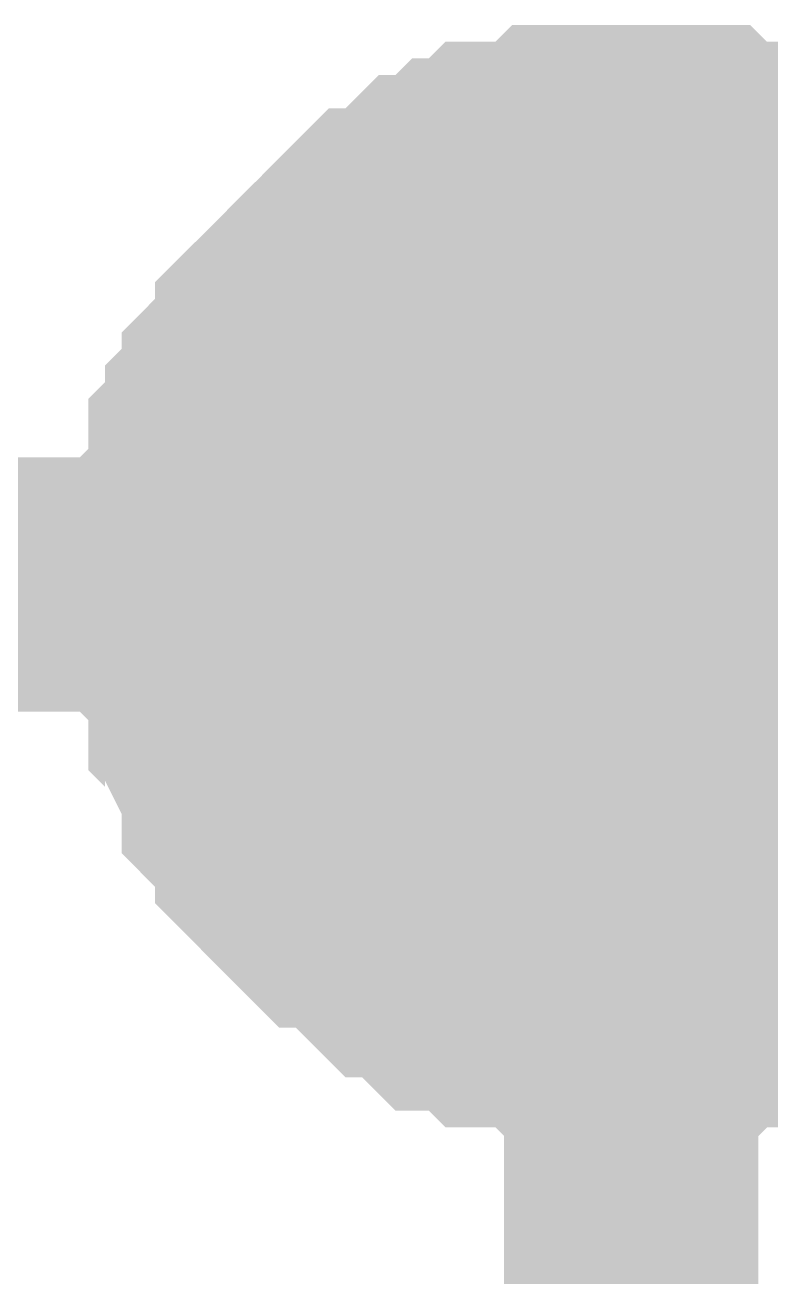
# Model space of a CAD drawing. Header units: inches. Extents: x 0 to 16.9, y 0 to 11.7.
# Drawn here: x 14.6163 to 14.6509, y 2.8023 to 2.8604 of the extents above; entities that cross this region are included whole.
import ezdxf

# ---------------------------------------------------------------- set-up
doc = ezdxf.new("R2010")
doc.units = ezdxf.units.IN
doc.header["$MEASUREMENT"] = 0
doc.layers.add('Sheet', color=255, linetype='Continuous')

msp = doc.modelspace()

# ---------------------------------------------------------------- linework, layer by layer
at = {"layer": 'Sheet'}
for points in [[(14.624353, 2.834482, 0.0118, 0.0118, 0), (14.624353, 2.835254, 0.0118, 0.0118, 0), (14.624353, 2.836797, 0.0118, 0.0118, 0), (14.624353, 2.837569, 0.0118, 0.0118, 0), (14.625125, 2.838341, 0.0118, 0.0118, 0), (14.625125, 2.839112, 0.0118, 0.0118, 0), (14.625125, 2.840656, 0.0118, 0.0118, 0), (14.625896, 2.841427, 0.0118, 0.0118, 0), (14.625896, 2.842199, 0.0118, 0.0118, 0), (14.626668, 2.842971, 0.0118, 0.0118, 0), (14.626668, 2.843742, 0.0118, 0.0118, 0), (14.627439, 2.844514, 0.0118, 0.0118, 0), (14.628211, 2.845286, 0.0118, 0.0118, 0), (14.628211, 2.846058, 0.0118, 0.0118, 0), (14.628982, 2.846829, 0.0118, 0.0118, 0), (14.629754, 2.847601, 0.0118, 0.0118, 0), (14.630525, 2.848373, 0.0118, 0.0118, 0), (14.631297, 2.849144, 0.0118, 0.0118, 0), (14.632068, 2.849916, 0.0118, 0.0118, 0), (14.63284, 2.850688, 0.0118, 0.0118, 0), (14.633611, 2.850688, 0.0118, 0.0118, 0), (14.634383, 2.85146, 0.0118, 0.0118, 0), (14.635154, 2.852231, 0.0118, 0.0118, 0), (14.635926, 2.852231, 0.0118, 0.0118, 0), (14.636698, 2.853003, 0.0118, 0.0118, 0), (14.637469, 2.853003, 0.0118, 0.0118, 0), (14.638241, 2.853775, 0.0118, 0.0118, 0), (14.639784, 2.853775, 0.0118, 0.0118, 0), (14.640555, 2.853775, 0.0118, 0.0118, 0), (14.641327, 2.854546, 0.0118, 0.0118, 0), (14.642098, 2.854546, 0.0118, 0.0118, 0), (14.643641, 2.854546, 0.0118, 0.0118, 0), (14.644413, 2.854546, 0.0118, 0.0118, 0)], [(14.624353, 2.834482, 0.0118, 0.0118, 0), (14.624353, 2.835254, 0.0118, 0.0118, 0), (14.624353, 2.836797, 0.0118, 0.0118, 0), (14.624353, 2.837569, 0.0118, 0.0118, 0), (14.625125, 2.838341, 0.0118, 0.0118, 0), (14.625125, 2.839112, 0.0118, 0.0118, 0), (14.625125, 2.840656, 0.0118, 0.0118, 0), (14.625896, 2.841427, 0.0118, 0.0118, 0), (14.625896, 2.842199, 0.0118, 0.0118, 0), (14.626668, 2.842971, 0.0118, 0.0118, 0), (14.626668, 2.843742, 0.0118, 0.0118, 0), (14.627439, 2.844514, 0.0118, 0.0118, 0), (14.628211, 2.845286, 0.0118, 0.0118, 0), (14.628211, 2.846058, 0.0118, 0.0118, 0), (14.628982, 2.846829, 0.0118, 0.0118, 0), (14.629754, 2.847601, 0.0118, 0.0118, 0), (14.630525, 2.848373, 0.0118, 0.0118, 0), (14.631297, 2.849144, 0.0118, 0.0118, 0), (14.632068, 2.849916, 0.0118, 0.0118, 0), (14.63284, 2.850688, 0.0118, 0.0118, 0), (14.633611, 2.850688, 0.0118, 0.0118, 0), (14.634383, 2.85146, 0.0118, 0.0118, 0), (14.635154, 2.852231, 0.0118, 0.0118, 0), (14.635926, 2.852231, 0.0118, 0.0118, 0), (14.636698, 2.853003, 0.0118, 0.0118, 0), (14.637469, 2.853003, 0.0118, 0.0118, 0), (14.638241, 2.853775, 0.0118, 0.0118, 0), (14.639784, 2.853775, 0.0118, 0.0118, 0), (14.640555, 2.853775, 0.0118, 0.0118, 0), (14.641327, 2.854546, 0.0118, 0.0118, 0), (14.642098, 2.854546, 0.0118, 0.0118, 0), (14.643641, 2.854546, 0.0118, 0.0118, 0), (14.644413, 2.854546, 0.0118, 0.0118, 0)], [(14.624353, 2.834482, 0.0118, 0.0118, 0), (14.624353, 2.835254, 0.0118, 0.0118, 0), (14.624353, 2.836797, 0.0118, 0.0118, 0), (14.624353, 2.837569, 0.0118, 0.0118, 0), (14.625125, 2.838341, 0.0118, 0.0118, 0), (14.625125, 2.839112, 0.0118, 0.0118, 0), (14.625125, 2.840656, 0.0118, 0.0118, 0), (14.625896, 2.841427, 0.0118, 0.0118, 0), (14.625896, 2.842199, 0.0118, 0.0118, 0), (14.626668, 2.842971, 0.0118, 0.0118, 0), (14.626668, 2.843742, 0.0118, 0.0118, 0), (14.627439, 2.844514, 0.0118, 0.0118, 0), (14.628211, 2.845286, 0.0118, 0.0118, 0), (14.628211, 2.846058, 0.0118, 0.0118, 0), (14.628982, 2.846829, 0.0118, 0.0118, 0), (14.629754, 2.847601, 0.0118, 0.0118, 0), (14.630525, 2.848373, 0.0118, 0.0118, 0), (14.631297, 2.849144, 0.0118, 0.0118, 0), (14.632068, 2.849916, 0.0118, 0.0118, 0), (14.63284, 2.850688, 0.0118, 0.0118, 0), (14.633611, 2.850688, 0.0118, 0.0118, 0), (14.634383, 2.85146, 0.0118, 0.0118, 0), (14.635154, 2.852231, 0.0118, 0.0118, 0), (14.635926, 2.852231, 0.0118, 0.0118, 0), (14.636698, 2.853003, 0.0118, 0.0118, 0), (14.637469, 2.853003, 0.0118, 0.0118, 0), (14.638241, 2.853775, 0.0118, 0.0118, 0), (14.639784, 2.853775, 0.0118, 0.0118, 0), (14.640555, 2.853775, 0.0118, 0.0118, 0), (14.641327, 2.854546, 0.0118, 0.0118, 0), (14.642098, 2.854546, 0.0118, 0.0118, 0), (14.643641, 2.854546, 0.0118, 0.0118, 0), (14.644413, 2.854546, 0.0118, 0.0118, 0)], [(14.624353, 2.834482, 0.0118, 0.0118, 0), (14.624353, 2.835254, 0.0118, 0.0118, 0), (14.624353, 2.836797, 0.0118, 0.0118, 0), (14.624353, 2.837569, 0.0118, 0.0118, 0), (14.625125, 2.838341, 0.0118, 0.0118, 0), (14.625125, 2.839112, 0.0118, 0.0118, 0), (14.625125, 2.840656, 0.0118, 0.0118, 0), (14.625896, 2.841427, 0.0118, 0.0118, 0), (14.625896, 2.842199, 0.0118, 0.0118, 0), (14.626668, 2.842971, 0.0118, 0.0118, 0), (14.626668, 2.843742, 0.0118, 0.0118, 0), (14.627439, 2.844514, 0.0118, 0.0118, 0), (14.628211, 2.845286, 0.0118, 0.0118, 0), (14.628211, 2.846058, 0.0118, 0.0118, 0), (14.628982, 2.846829, 0.0118, 0.0118, 0), (14.629754, 2.847601, 0.0118, 0.0118, 0), (14.630525, 2.848373, 0.0118, 0.0118, 0), (14.631297, 2.849144, 0.0118, 0.0118, 0), (14.632068, 2.849916, 0.0118, 0.0118, 0), (14.63284, 2.850688, 0.0118, 0.0118, 0), (14.633611, 2.850688, 0.0118, 0.0118, 0), (14.634383, 2.85146, 0.0118, 0.0118, 0), (14.635154, 2.852231, 0.0118, 0.0118, 0), (14.635926, 2.852231, 0.0118, 0.0118, 0), (14.636698, 2.853003, 0.0118, 0.0118, 0), (14.637469, 2.853003, 0.0118, 0.0118, 0), (14.638241, 2.853775, 0.0118, 0.0118, 0), (14.639784, 2.853775, 0.0118, 0.0118, 0), (14.640555, 2.853775, 0.0118, 0.0118, 0), (14.641327, 2.854546, 0.0118, 0.0118, 0), (14.642098, 2.854546, 0.0118, 0.0118, 0), (14.643641, 2.854546, 0.0118, 0.0118, 0), (14.644413, 2.854546, 0.0118, 0.0118, 0)], [(14.644413, 2.854546, 0.0118, 0.0118, 0), (14.644413, 2.854546, 0.0118, 0.0118, 0)], [(14.644413, 2.854546, 0.0118, 0.0118, 0), (14.645184, 2.854546, 0.0118, 0.0118, 0), (14.646727, 2.854546, 0.0118, 0.0118, 0), (14.647499, 2.854546, 0.0118, 0.0118, 0), (14.64827, 2.853775, 0.0118, 0.0118, 0), (14.649814, 2.853775, 0.0118, 0.0118, 0), (14.650585, 2.853775, 0.0118, 0.0118, 0), (14.651357, 2.853003, 0.0118, 0.0118, 0), (14.652128, 2.853003, 0.0118, 0.0118, 0), (14.653671, 2.852231, 0.0118, 0.0118, 0), (14.654443, 2.852231, 0.0118, 0.0118, 0), (14.655214, 2.85146, 0.0118, 0.0118, 0), (14.655986, 2.850688, 0.0118, 0.0118, 0), (14.656757, 2.850688, 0.0118, 0.0118, 0), (14.657529, 2.849916, 0.0118, 0.0118, 0)], [(14.644413, 2.854546, 0.0118, 0.0118, 0), (14.644413, 2.854546, 0.0118, 0.0118, 0)], [(14.644413, 2.854546, 0.0118, 0.0118, 0), (14.645184, 2.854546, 0.0118, 0.0118, 0), (14.646727, 2.854546, 0.0118, 0.0118, 0), (14.647499, 2.854546, 0.0118, 0.0118, 0), (14.64827, 2.853775, 0.0118, 0.0118, 0), (14.649814, 2.853775, 0.0118, 0.0118, 0), (14.650585, 2.853775, 0.0118, 0.0118, 0), (14.651357, 2.853003, 0.0118, 0.0118, 0), (14.652128, 2.853003, 0.0118, 0.0118, 0), (14.653671, 2.852231, 0.0118, 0.0118, 0), (14.654443, 2.852231, 0.0118, 0.0118, 0), (14.655214, 2.85146, 0.0118, 0.0118, 0), (14.655986, 2.850688, 0.0118, 0.0118, 0), (14.656757, 2.850688, 0.0118, 0.0118, 0), (14.657529, 2.849916, 0.0118, 0.0118, 0)], [(14.644413, 2.854546, 0.0118, 0.0118, 0), (14.644413, 2.854546, 0.0118, 0.0118, 0)], [(14.644413, 2.854546, 0.0118, 0.0118, 0), (14.645184, 2.854546, 0.0118, 0.0118, 0), (14.646727, 2.854546, 0.0118, 0.0118, 0), (14.647499, 2.854546, 0.0118, 0.0118, 0), (14.64827, 2.853775, 0.0118, 0.0118, 0), (14.649814, 2.853775, 0.0118, 0.0118, 0), (14.650585, 2.853775, 0.0118, 0.0118, 0), (14.651357, 2.853003, 0.0118, 0.0118, 0), (14.652128, 2.853003, 0.0118, 0.0118, 0), (14.653671, 2.852231, 0.0118, 0.0118, 0), (14.654443, 2.852231, 0.0118, 0.0118, 0), (14.655214, 2.85146, 0.0118, 0.0118, 0), (14.655986, 2.850688, 0.0118, 0.0118, 0), (14.656757, 2.850688, 0.0118, 0.0118, 0), (14.657529, 2.849916, 0.0118, 0.0118, 0)], [(14.644413, 2.854546, 0.0118, 0.0118, 0), (14.644413, 2.854546, 0.0118, 0.0118, 0)], [(14.644413, 2.854546, 0.0118, 0.0118, 0), (14.645184, 2.854546, 0.0118, 0.0118, 0), (14.646727, 2.854546, 0.0118, 0.0118, 0), (14.647499, 2.854546, 0.0118, 0.0118, 0), (14.64827, 2.853775, 0.0118, 0.0118, 0), (14.649814, 2.853775, 0.0118, 0.0118, 0), (14.650585, 2.853775, 0.0118, 0.0118, 0), (14.651357, 2.853003, 0.0118, 0.0118, 0), (14.652128, 2.853003, 0.0118, 0.0118, 0), (14.653671, 2.852231, 0.0118, 0.0118, 0), (14.654443, 2.852231, 0.0118, 0.0118, 0), (14.655214, 2.85146, 0.0118, 0.0118, 0), (14.655986, 2.850688, 0.0118, 0.0118, 0), (14.656757, 2.850688, 0.0118, 0.0118, 0), (14.657529, 2.849916, 0.0118, 0.0118, 0)], [(14.624353, 2.834482, 0.0039, 0.0039, 0), (14.624353, 2.835254, 0.0039, 0.0039, 0), (14.624353, 2.836797, 0.0039, 0.0039, 0), (14.624353, 2.837569, 0.0039, 0.0039, 0), (14.625125, 2.838341, 0.0039, 0.0039, 0), (14.625125, 2.839112, 0.0039, 0.0039, 0), (14.625125, 2.840656, 0.0039, 0.0039, 0), (14.625896, 2.841427, 0.0039, 0.0039, 0), (14.625896, 2.842199, 0.0039, 0.0039, 0), (14.626668, 2.842971, 0.0039, 0.0039, 0), (14.626668, 2.843742, 0.0039, 0.0039, 0), (14.627439, 2.844514, 0.0039, 0.0039, 0), (14.628211, 2.845286, 0.0039, 0.0039, 0), (14.628211, 2.846058, 0.0039, 0.0039, 0), (14.628982, 2.846829, 0.0039, 0.0039, 0), (14.629754, 2.847601, 0.0039, 0.0039, 0), (14.630525, 2.848373, 0.0039, 0.0039, 0), (14.631297, 2.849144, 0.0039, 0.0039, 0), (14.632068, 2.849916, 0.0039, 0.0039, 0), (14.63284, 2.850688, 0.0039, 0.0039, 0), (14.633611, 2.850688, 0.0039, 0.0039, 0), (14.634383, 2.85146, 0.0039, 0.0039, 0), (14.635154, 2.852231, 0.0039, 0.0039, 0), (14.635926, 2.852231, 0.0039, 0.0039, 0), (14.636698, 2.853003, 0.0039, 0.0039, 0), (14.637469, 2.853003, 0.0039, 0.0039, 0), (14.638241, 2.853775, 0.0039, 0.0039, 0), (14.639784, 2.853775, 0.0039, 0.0039, 0), (14.640555, 2.853775, 0.0039, 0.0039, 0), (14.641327, 2.854546, 0.0039, 0.0039, 0), (14.642098, 2.854546, 0.0039, 0.0039, 0), (14.643641, 2.854546, 0.0039, 0.0039, 0), (14.644413, 2.854546, 0.0039, 0.0039, 0)], [(14.624353, 2.834482, 0.0039, 0.0039, 0), (14.624353, 2.835254, 0.0039, 0.0039, 0), (14.624353, 2.836797, 0.0039, 0.0039, 0), (14.624353, 2.837569, 0.0039, 0.0039, 0), (14.625125, 2.838341, 0.0039, 0.0039, 0), (14.625125, 2.839112, 0.0039, 0.0039, 0), (14.625125, 2.840656, 0.0039, 0.0039, 0), (14.625896, 2.841427, 0.0039, 0.0039, 0), (14.625896, 2.842199, 0.0039, 0.0039, 0), (14.626668, 2.842971, 0.0039, 0.0039, 0), (14.626668, 2.843742, 0.0039, 0.0039, 0), (14.627439, 2.844514, 0.0039, 0.0039, 0), (14.628211, 2.845286, 0.0039, 0.0039, 0), (14.628211, 2.846058, 0.0039, 0.0039, 0), (14.628982, 2.846829, 0.0039, 0.0039, 0), (14.629754, 2.847601, 0.0039, 0.0039, 0), (14.630525, 2.848373, 0.0039, 0.0039, 0), (14.631297, 2.849144, 0.0039, 0.0039, 0), (14.632068, 2.849916, 0.0039, 0.0039, 0), (14.63284, 2.850688, 0.0039, 0.0039, 0), (14.633611, 2.850688, 0.0039, 0.0039, 0), (14.634383, 2.85146, 0.0039, 0.0039, 0), (14.635154, 2.852231, 0.0039, 0.0039, 0), (14.635926, 2.852231, 0.0039, 0.0039, 0), (14.636698, 2.853003, 0.0039, 0.0039, 0), (14.637469, 2.853003, 0.0039, 0.0039, 0), (14.638241, 2.853775, 0.0039, 0.0039, 0), (14.639784, 2.853775, 0.0039, 0.0039, 0), (14.640555, 2.853775, 0.0039, 0.0039, 0), (14.641327, 2.854546, 0.0039, 0.0039, 0), (14.642098, 2.854546, 0.0039, 0.0039, 0), (14.643641, 2.854546, 0.0039, 0.0039, 0), (14.644413, 2.854546, 0.0039, 0.0039, 0)], [(14.624353, 2.834482, 0.0039, 0.0039, 0), (14.624353, 2.835254, 0.0039, 0.0039, 0), (14.624353, 2.836797, 0.0039, 0.0039, 0), (14.624353, 2.837569, 0.0039, 0.0039, 0), (14.625125, 2.838341, 0.0039, 0.0039, 0), (14.625125, 2.839112, 0.0039, 0.0039, 0), (14.625125, 2.840656, 0.0039, 0.0039, 0), (14.625896, 2.841427, 0.0039, 0.0039, 0), (14.625896, 2.842199, 0.0039, 0.0039, 0), (14.626668, 2.842971, 0.0039, 0.0039, 0), (14.626668, 2.843742, 0.0039, 0.0039, 0), (14.627439, 2.844514, 0.0039, 0.0039, 0), (14.628211, 2.845286, 0.0039, 0.0039, 0), (14.628211, 2.846058, 0.0039, 0.0039, 0), (14.628982, 2.846829, 0.0039, 0.0039, 0), (14.629754, 2.847601, 0.0039, 0.0039, 0), (14.630525, 2.848373, 0.0039, 0.0039, 0), (14.631297, 2.849144, 0.0039, 0.0039, 0), (14.632068, 2.849916, 0.0039, 0.0039, 0), (14.63284, 2.850688, 0.0039, 0.0039, 0), (14.633611, 2.850688, 0.0039, 0.0039, 0), (14.634383, 2.85146, 0.0039, 0.0039, 0), (14.635154, 2.852231, 0.0039, 0.0039, 0), (14.635926, 2.852231, 0.0039, 0.0039, 0), (14.636698, 2.853003, 0.0039, 0.0039, 0), (14.637469, 2.853003, 0.0039, 0.0039, 0), (14.638241, 2.853775, 0.0039, 0.0039, 0), (14.639784, 2.853775, 0.0039, 0.0039, 0), (14.640555, 2.853775, 0.0039, 0.0039, 0), (14.641327, 2.854546, 0.0039, 0.0039, 0), (14.642098, 2.854546, 0.0039, 0.0039, 0), (14.643641, 2.854546, 0.0039, 0.0039, 0), (14.644413, 2.854546, 0.0039, 0.0039, 0)], [(14.624353, 2.834482, 0.0039, 0.0039, 0), (14.624353, 2.835254, 0.0039, 0.0039, 0), (14.624353, 2.836797, 0.0039, 0.0039, 0), (14.624353, 2.837569, 0.0039, 0.0039, 0), (14.625125, 2.838341, 0.0039, 0.0039, 0), (14.625125, 2.839112, 0.0039, 0.0039, 0), (14.625125, 2.840656, 0.0039, 0.0039, 0), (14.625896, 2.841427, 0.0039, 0.0039, 0), (14.625896, 2.842199, 0.0039, 0.0039, 0), (14.626668, 2.842971, 0.0039, 0.0039, 0), (14.626668, 2.843742, 0.0039, 0.0039, 0), (14.627439, 2.844514, 0.0039, 0.0039, 0), (14.628211, 2.845286, 0.0039, 0.0039, 0), (14.628211, 2.846058, 0.0039, 0.0039, 0), (14.628982, 2.846829, 0.0039, 0.0039, 0), (14.629754, 2.847601, 0.0039, 0.0039, 0), (14.630525, 2.848373, 0.0039, 0.0039, 0), (14.631297, 2.849144, 0.0039, 0.0039, 0), (14.632068, 2.849916, 0.0039, 0.0039, 0), (14.63284, 2.850688, 0.0039, 0.0039, 0), (14.633611, 2.850688, 0.0039, 0.0039, 0), (14.634383, 2.85146, 0.0039, 0.0039, 0), (14.635154, 2.852231, 0.0039, 0.0039, 0), (14.635926, 2.852231, 0.0039, 0.0039, 0), (14.636698, 2.853003, 0.0039, 0.0039, 0), (14.637469, 2.853003, 0.0039, 0.0039, 0), (14.638241, 2.853775, 0.0039, 0.0039, 0), (14.639784, 2.853775, 0.0039, 0.0039, 0), (14.640555, 2.853775, 0.0039, 0.0039, 0), (14.641327, 2.854546, 0.0039, 0.0039, 0), (14.642098, 2.854546, 0.0039, 0.0039, 0), (14.643641, 2.854546, 0.0039, 0.0039, 0), (14.644413, 2.854546, 0.0039, 0.0039, 0)], [(14.644413, 2.854546, 0.0039, 0.0039, 0), (14.644413, 2.854546, 0.0039, 0.0039, 0)], [(14.644413, 2.854546, 0.0039, 0.0039, 0), (14.645184, 2.854546, 0.0039, 0.0039, 0), (14.646727, 2.854546, 0.0039, 0.0039, 0), (14.647499, 2.854546, 0.0039, 0.0039, 0), (14.64827, 2.853775, 0.0039, 0.0039, 0), (14.649814, 2.853775, 0.0039, 0.0039, 0), (14.650585, 2.853775, 0.0039, 0.0039, 0), (14.651357, 2.853003, 0.0039, 0.0039, 0), (14.652128, 2.853003, 0.0039, 0.0039, 0), (14.653671, 2.852231, 0.0039, 0.0039, 0)], [(14.644413, 2.854546, 0.0039, 0.0039, 0), (14.644413, 2.854546, 0.0039, 0.0039, 0)], [(14.644413, 2.854546, 0.0039, 0.0039, 0), (14.645184, 2.854546, 0.0039, 0.0039, 0), (14.646727, 2.854546, 0.0039, 0.0039, 0), (14.647499, 2.854546, 0.0039, 0.0039, 0), (14.64827, 2.853775, 0.0039, 0.0039, 0), (14.649814, 2.853775, 0.0039, 0.0039, 0), (14.650585, 2.853775, 0.0039, 0.0039, 0), (14.651357, 2.853003, 0.0039, 0.0039, 0), (14.652128, 2.853003, 0.0039, 0.0039, 0), (14.653671, 2.852231, 0.0039, 0.0039, 0)], [(14.644413, 2.854546, 0.0039, 0.0039, 0), (14.644413, 2.854546, 0.0039, 0.0039, 0)], [(14.644413, 2.854546, 0.0039, 0.0039, 0), (14.645184, 2.854546, 0.0039, 0.0039, 0), (14.646727, 2.854546, 0.0039, 0.0039, 0), (14.647499, 2.854546, 0.0039, 0.0039, 0), (14.64827, 2.853775, 0.0039, 0.0039, 0), (14.649814, 2.853775, 0.0039, 0.0039, 0), (14.650585, 2.853775, 0.0039, 0.0039, 0), (14.651357, 2.853003, 0.0039, 0.0039, 0), (14.652128, 2.853003, 0.0039, 0.0039, 0), (14.653671, 2.852231, 0.0039, 0.0039, 0)], [(14.644413, 2.854546, 0.0039, 0.0039, 0), (14.644413, 2.854546, 0.0039, 0.0039, 0)], [(14.644413, 2.854546, 0.0039, 0.0039, 0), (14.645184, 2.854546, 0.0039, 0.0039, 0), (14.646727, 2.854546, 0.0039, 0.0039, 0), (14.647499, 2.854546, 0.0039, 0.0039, 0), (14.64827, 2.853775, 0.0039, 0.0039, 0), (14.649814, 2.853775, 0.0039, 0.0039, 0), (14.650585, 2.853775, 0.0039, 0.0039, 0), (14.651357, 2.853003, 0.0039, 0.0039, 0), (14.652128, 2.853003, 0.0039, 0.0039, 0), (14.653671, 2.852231, 0.0039, 0.0039, 0)], [(14.408325, 2.401554, 0.0118, 0.0118, 0), (14.644413, 2.401554, 0.0118, 0.0118, 0), (14.644413, 2.834482, 0.0118, 0.0118, 0)], [(14.526369, 2.834482, 0.0118, 0.0118, 0), (14.644413, 2.834482, 0.0118, 0.0118, 0), (15.155937, 2.834482, 0.0118, 0.0118, 0), (15.864973, 2.834482, 0.0118, 0.0118, 0)], [(14.644413, 2.814418, 0.0118, 0.0118, 0), (14.643641, 2.814418, 0.0118, 0.0118, 0), (14.642098, 2.814418, 0.0118, 0.0118, 0), (14.641327, 2.814418, 0.0118, 0.0118, 0), (14.640555, 2.815189, 0.0118, 0.0118, 0), (14.639784, 2.815189, 0.0118, 0.0118, 0), (14.638241, 2.815189, 0.0118, 0.0118, 0), (14.637469, 2.815961, 0.0118, 0.0118, 0), (14.636698, 2.815961, 0.0118, 0.0118, 0), (14.635926, 2.815961, 0.0118, 0.0118, 0), (14.635154, 2.816733, 0.0118, 0.0118, 0), (14.634383, 2.817504, 0.0118, 0.0118, 0), (14.633611, 2.817504, 0.0118, 0.0118, 0), (14.63284, 2.818276, 0.0118, 0.0118, 0), (14.632068, 2.819048, 0.0118, 0.0118, 0), (14.631297, 2.81982, 0.0118, 0.0118, 0), (14.630525, 2.81982, 0.0118, 0.0118, 0), (14.629754, 2.820591, 0.0118, 0.0118, 0), (14.628982, 2.821363, 0.0118, 0.0118, 0), (14.628211, 2.822135, 0.0118, 0.0118, 0), (14.628211, 2.822906, 0.0118, 0.0118, 0), (14.627439, 2.823678, 0.0118, 0.0118, 0), (14.626668, 2.82445, 0.0118, 0.0118, 0), (14.626668, 2.825221, 0.0118, 0.0118, 0), (14.625896, 2.826765, 0.0118, 0.0118, 0), (14.625896, 2.827537, 0.0118, 0.0118, 0), (14.625125, 2.828308, 0.0118, 0.0118, 0), (14.625125, 2.82908, 0.0118, 0.0118, 0), (14.625125, 2.830623, 0.0118, 0.0118, 0), (14.624353, 2.831395, 0.0118, 0.0118, 0), (14.624353, 2.832167, 0.0118, 0.0118, 0), (14.624353, 2.83371, 0.0118, 0.0118, 0), (14.624353, 2.834482, 0.0118, 0.0118, 0)], [(14.624353, 2.834482, 0.0118, 0.0118, 0), (14.624353, 2.834482, 0.0118, 0.0118, 0)], [(14.644413, 2.814418, 0.0118, 0.0118, 0), (14.643641, 2.814418, 0.0118, 0.0118, 0), (14.642098, 2.814418, 0.0118, 0.0118, 0), (14.641327, 2.814418, 0.0118, 0.0118, 0), (14.640555, 2.815189, 0.0118, 0.0118, 0), (14.639784, 2.815189, 0.0118, 0.0118, 0), (14.638241, 2.815189, 0.0118, 0.0118, 0), (14.637469, 2.815961, 0.0118, 0.0118, 0), (14.636698, 2.815961, 0.0118, 0.0118, 0), (14.635926, 2.815961, 0.0118, 0.0118, 0), (14.635154, 2.816733, 0.0118, 0.0118, 0), (14.634383, 2.817504, 0.0118, 0.0118, 0), (14.633611, 2.817504, 0.0118, 0.0118, 0), (14.63284, 2.818276, 0.0118, 0.0118, 0), (14.632068, 2.819048, 0.0118, 0.0118, 0), (14.631297, 2.81982, 0.0118, 0.0118, 0), (14.630525, 2.81982, 0.0118, 0.0118, 0), (14.629754, 2.820591, 0.0118, 0.0118, 0), (14.628982, 2.821363, 0.0118, 0.0118, 0), (14.628211, 2.822135, 0.0118, 0.0118, 0), (14.628211, 2.822906, 0.0118, 0.0118, 0), (14.627439, 2.823678, 0.0118, 0.0118, 0), (14.626668, 2.82445, 0.0118, 0.0118, 0), (14.626668, 2.825221, 0.0118, 0.0118, 0), (14.625896, 2.826765, 0.0118, 0.0118, 0), (14.625896, 2.827537, 0.0118, 0.0118, 0), (14.625125, 2.828308, 0.0118, 0.0118, 0), (14.625125, 2.82908, 0.0118, 0.0118, 0), (14.625125, 2.830623, 0.0118, 0.0118, 0), (14.624353, 2.831395, 0.0118, 0.0118, 0), (14.624353, 2.832167, 0.0118, 0.0118, 0), (14.624353, 2.83371, 0.0118, 0.0118, 0), (14.624353, 2.834482, 0.0118, 0.0118, 0)], [(14.624353, 2.834482, 0.0118, 0.0118, 0), (14.624353, 2.834482, 0.0118, 0.0118, 0)], [(14.644413, 2.814418, 0.0118, 0.0118, 0), (14.643641, 2.814418, 0.0118, 0.0118, 0), (14.642098, 2.814418, 0.0118, 0.0118, 0), (14.641327, 2.814418, 0.0118, 0.0118, 0), (14.640555, 2.815189, 0.0118, 0.0118, 0), (14.639784, 2.815189, 0.0118, 0.0118, 0), (14.638241, 2.815189, 0.0118, 0.0118, 0), (14.637469, 2.815961, 0.0118, 0.0118, 0), (14.636698, 2.815961, 0.0118, 0.0118, 0), (14.635926, 2.815961, 0.0118, 0.0118, 0), (14.635154, 2.816733, 0.0118, 0.0118, 0), (14.634383, 2.817504, 0.0118, 0.0118, 0), (14.633611, 2.817504, 0.0118, 0.0118, 0), (14.63284, 2.818276, 0.0118, 0.0118, 0), (14.632068, 2.819048, 0.0118, 0.0118, 0), (14.631297, 2.81982, 0.0118, 0.0118, 0), (14.630525, 2.81982, 0.0118, 0.0118, 0), (14.629754, 2.820591, 0.0118, 0.0118, 0), (14.628982, 2.821363, 0.0118, 0.0118, 0), (14.628211, 2.822135, 0.0118, 0.0118, 0), (14.628211, 2.822906, 0.0118, 0.0118, 0), (14.627439, 2.823678, 0.0118, 0.0118, 0), (14.626668, 2.82445, 0.0118, 0.0118, 0), (14.626668, 2.825221, 0.0118, 0.0118, 0), (14.625896, 2.826765, 0.0118, 0.0118, 0), (14.625896, 2.827537, 0.0118, 0.0118, 0), (14.625125, 2.828308, 0.0118, 0.0118, 0), (14.625125, 2.82908, 0.0118, 0.0118, 0), (14.625125, 2.830623, 0.0118, 0.0118, 0), (14.624353, 2.831395, 0.0118, 0.0118, 0), (14.624353, 2.832167, 0.0118, 0.0118, 0), (14.624353, 2.83371, 0.0118, 0.0118, 0), (14.624353, 2.834482, 0.0118, 0.0118, 0)], [(14.624353, 2.834482, 0.0118, 0.0118, 0), (14.624353, 2.834482, 0.0118, 0.0118, 0)], [(14.644413, 2.814418, 0.0118, 0.0118, 0), (14.643641, 2.814418, 0.0118, 0.0118, 0), (14.642098, 2.814418, 0.0118, 0.0118, 0), (14.641327, 2.814418, 0.0118, 0.0118, 0), (14.640555, 2.815189, 0.0118, 0.0118, 0), (14.639784, 2.815189, 0.0118, 0.0118, 0), (14.638241, 2.815189, 0.0118, 0.0118, 0), (14.637469, 2.815961, 0.0118, 0.0118, 0), (14.636698, 2.815961, 0.0118, 0.0118, 0), (14.635926, 2.815961, 0.0118, 0.0118, 0), (14.635154, 2.816733, 0.0118, 0.0118, 0), (14.634383, 2.817504, 0.0118, 0.0118, 0), (14.633611, 2.817504, 0.0118, 0.0118, 0), (14.63284, 2.818276, 0.0118, 0.0118, 0), (14.632068, 2.819048, 0.0118, 0.0118, 0), (14.631297, 2.81982, 0.0118, 0.0118, 0), (14.630525, 2.81982, 0.0118, 0.0118, 0), (14.629754, 2.820591, 0.0118, 0.0118, 0), (14.628982, 2.821363, 0.0118, 0.0118, 0), (14.628211, 2.822135, 0.0118, 0.0118, 0), (14.628211, 2.822906, 0.0118, 0.0118, 0), (14.627439, 2.823678, 0.0118, 0.0118, 0), (14.626668, 2.82445, 0.0118, 0.0118, 0), (14.626668, 2.825221, 0.0118, 0.0118, 0), (14.625896, 2.826765, 0.0118, 0.0118, 0), (14.625896, 2.827537, 0.0118, 0.0118, 0), (14.625125, 2.828308, 0.0118, 0.0118, 0), (14.625125, 2.82908, 0.0118, 0.0118, 0), (14.625125, 2.830623, 0.0118, 0.0118, 0), (14.624353, 2.831395, 0.0118, 0.0118, 0), (14.624353, 2.832167, 0.0118, 0.0118, 0), (14.624353, 2.83371, 0.0118, 0.0118, 0), (14.624353, 2.834482, 0.0118, 0.0118, 0)], [(14.624353, 2.834482, 0.0118, 0.0118, 0), (14.624353, 2.834482, 0.0118, 0.0118, 0)], [(14.644413, 2.814418, 0.0039, 0.0039, 0), (14.643641, 2.814418, 0.0039, 0.0039, 0), (14.642098, 2.814418, 0.0039, 0.0039, 0), (14.641327, 2.814418, 0.0039, 0.0039, 0), (14.640555, 2.815189, 0.0039, 0.0039, 0), (14.639784, 2.815189, 0.0039, 0.0039, 0), (14.638241, 2.815189, 0.0039, 0.0039, 0), (14.637469, 2.815961, 0.0039, 0.0039, 0), (14.636698, 2.815961, 0.0039, 0.0039, 0), (14.635926, 2.815961, 0.0039, 0.0039, 0), (14.635154, 2.816733, 0.0039, 0.0039, 0), (14.634383, 2.817504, 0.0039, 0.0039, 0), (14.633611, 2.817504, 0.0039, 0.0039, 0), (14.63284, 2.818276, 0.0039, 0.0039, 0), (14.632068, 2.819048, 0.0039, 0.0039, 0), (14.631297, 2.81982, 0.0039, 0.0039, 0), (14.630525, 2.81982, 0.0039, 0.0039, 0), (14.629754, 2.820591, 0.0039, 0.0039, 0), (14.628982, 2.821363, 0.0039, 0.0039, 0), (14.628211, 2.822135, 0.0039, 0.0039, 0), (14.628211, 2.822906, 0.0039, 0.0039, 0), (14.627439, 2.823678, 0.0039, 0.0039, 0), (14.626668, 2.82445, 0.0039, 0.0039, 0), (14.626668, 2.825221, 0.0039, 0.0039, 0), (14.625896, 2.826765, 0.0039, 0.0039, 0), (14.625896, 2.827537, 0.0039, 0.0039, 0), (14.625125, 2.828308, 0.0039, 0.0039, 0), (14.625125, 2.82908, 0.0039, 0.0039, 0), (14.625125, 2.830623, 0.0039, 0.0039, 0), (14.624353, 2.831395, 0.0039, 0.0039, 0), (14.624353, 2.832167, 0.0039, 0.0039, 0), (14.624353, 2.83371, 0.0039, 0.0039, 0), (14.624353, 2.834482, 0.0039, 0.0039, 0)], [(14.624353, 2.834482, 0.0039, 0.0039, 0), (14.624353, 2.834482, 0.0039, 0.0039, 0)], [(14.644413, 2.814418, 0.0039, 0.0039, 0), (14.643641, 2.814418, 0.0039, 0.0039, 0), (14.642098, 2.814418, 0.0039, 0.0039, 0), (14.641327, 2.814418, 0.0039, 0.0039, 0), (14.640555, 2.815189, 0.0039, 0.0039, 0), (14.639784, 2.815189, 0.0039, 0.0039, 0), (14.638241, 2.815189, 0.0039, 0.0039, 0), (14.637469, 2.815961, 0.0039, 0.0039, 0), (14.636698, 2.815961, 0.0039, 0.0039, 0), (14.635926, 2.815961, 0.0039, 0.0039, 0), (14.635154, 2.816733, 0.0039, 0.0039, 0), (14.634383, 2.817504, 0.0039, 0.0039, 0), (14.633611, 2.817504, 0.0039, 0.0039, 0), (14.63284, 2.818276, 0.0039, 0.0039, 0), (14.632068, 2.819048, 0.0039, 0.0039, 0), (14.631297, 2.81982, 0.0039, 0.0039, 0), (14.630525, 2.81982, 0.0039, 0.0039, 0), (14.629754, 2.820591, 0.0039, 0.0039, 0), (14.628982, 2.821363, 0.0039, 0.0039, 0), (14.628211, 2.822135, 0.0039, 0.0039, 0), (14.628211, 2.822906, 0.0039, 0.0039, 0), (14.627439, 2.823678, 0.0039, 0.0039, 0), (14.626668, 2.82445, 0.0039, 0.0039, 0), (14.626668, 2.825221, 0.0039, 0.0039, 0), (14.625896, 2.826765, 0.0039, 0.0039, 0), (14.625896, 2.827537, 0.0039, 0.0039, 0), (14.625125, 2.828308, 0.0039, 0.0039, 0), (14.625125, 2.82908, 0.0039, 0.0039, 0), (14.625125, 2.830623, 0.0039, 0.0039, 0), (14.624353, 2.831395, 0.0039, 0.0039, 0), (14.624353, 2.832167, 0.0039, 0.0039, 0), (14.624353, 2.83371, 0.0039, 0.0039, 0), (14.624353, 2.834482, 0.0039, 0.0039, 0)], [(14.624353, 2.834482, 0.0039, 0.0039, 0), (14.624353, 2.834482, 0.0039, 0.0039, 0)], [(14.644413, 2.814418, 0.0039, 0.0039, 0), (14.643641, 2.814418, 0.0039, 0.0039, 0), (14.642098, 2.814418, 0.0039, 0.0039, 0), (14.641327, 2.814418, 0.0039, 0.0039, 0), (14.640555, 2.815189, 0.0039, 0.0039, 0), (14.639784, 2.815189, 0.0039, 0.0039, 0), (14.638241, 2.815189, 0.0039, 0.0039, 0), (14.637469, 2.815961, 0.0039, 0.0039, 0), (14.636698, 2.815961, 0.0039, 0.0039, 0), (14.635926, 2.815961, 0.0039, 0.0039, 0), (14.635154, 2.816733, 0.0039, 0.0039, 0), (14.634383, 2.817504, 0.0039, 0.0039, 0), (14.633611, 2.817504, 0.0039, 0.0039, 0), (14.63284, 2.818276, 0.0039, 0.0039, 0), (14.632068, 2.819048, 0.0039, 0.0039, 0), (14.631297, 2.81982, 0.0039, 0.0039, 0), (14.630525, 2.81982, 0.0039, 0.0039, 0), (14.629754, 2.820591, 0.0039, 0.0039, 0), (14.628982, 2.821363, 0.0039, 0.0039, 0), (14.628211, 2.822135, 0.0039, 0.0039, 0), (14.628211, 2.822906, 0.0039, 0.0039, 0), (14.627439, 2.823678, 0.0039, 0.0039, 0), (14.626668, 2.82445, 0.0039, 0.0039, 0), (14.626668, 2.825221, 0.0039, 0.0039, 0), (14.625896, 2.826765, 0.0039, 0.0039, 0), (14.625896, 2.827537, 0.0039, 0.0039, 0), (14.625125, 2.828308, 0.0039, 0.0039, 0), (14.625125, 2.82908, 0.0039, 0.0039, 0), (14.625125, 2.830623, 0.0039, 0.0039, 0), (14.624353, 2.831395, 0.0039, 0.0039, 0), (14.624353, 2.832167, 0.0039, 0.0039, 0), (14.624353, 2.83371, 0.0039, 0.0039, 0), (14.624353, 2.834482, 0.0039, 0.0039, 0)], [(14.624353, 2.834482, 0.0039, 0.0039, 0), (14.624353, 2.834482, 0.0039, 0.0039, 0)], [(14.644413, 2.814418, 0.0039, 0.0039, 0), (14.643641, 2.814418, 0.0039, 0.0039, 0), (14.642098, 2.814418, 0.0039, 0.0039, 0), (14.641327, 2.814418, 0.0039, 0.0039, 0), (14.640555, 2.815189, 0.0039, 0.0039, 0), (14.639784, 2.815189, 0.0039, 0.0039, 0), (14.638241, 2.815189, 0.0039, 0.0039, 0), (14.637469, 2.815961, 0.0039, 0.0039, 0), (14.636698, 2.815961, 0.0039, 0.0039, 0), (14.635926, 2.815961, 0.0039, 0.0039, 0), (14.635154, 2.816733, 0.0039, 0.0039, 0), (14.634383, 2.817504, 0.0039, 0.0039, 0), (14.633611, 2.817504, 0.0039, 0.0039, 0), (14.63284, 2.818276, 0.0039, 0.0039, 0), (14.632068, 2.819048, 0.0039, 0.0039, 0), (14.631297, 2.81982, 0.0039, 0.0039, 0), (14.630525, 2.81982, 0.0039, 0.0039, 0), (14.629754, 2.820591, 0.0039, 0.0039, 0), (14.628982, 2.821363, 0.0039, 0.0039, 0), (14.628211, 2.822135, 0.0039, 0.0039, 0), (14.628211, 2.822906, 0.0039, 0.0039, 0), (14.627439, 2.823678, 0.0039, 0.0039, 0), (14.626668, 2.82445, 0.0039, 0.0039, 0), (14.626668, 2.825221, 0.0039, 0.0039, 0), (14.625896, 2.826765, 0.0039, 0.0039, 0), (14.625896, 2.827537, 0.0039, 0.0039, 0), (14.625125, 2.828308, 0.0039, 0.0039, 0), (14.625125, 2.82908, 0.0039, 0.0039, 0), (14.625125, 2.830623, 0.0039, 0.0039, 0), (14.624353, 2.831395, 0.0039, 0.0039, 0), (14.624353, 2.832167, 0.0039, 0.0039, 0), (14.624353, 2.83371, 0.0039, 0.0039, 0), (14.624353, 2.834482, 0.0039, 0.0039, 0)], [(14.624353, 2.834482, 0.0039, 0.0039, 0), (14.624353, 2.834482, 0.0039, 0.0039, 0)], [(14.657529, 2.819048, 0.0118, 0.0118, 0), (14.656757, 2.818276, 0.0118, 0.0118, 0), (14.655986, 2.817504, 0.0118, 0.0118, 0), (14.655214, 2.817504, 0.0118, 0.0118, 0), (14.654443, 2.816733, 0.0118, 0.0118, 0), (14.653671, 2.815961, 0.0118, 0.0118, 0), (14.652128, 2.815961, 0.0118, 0.0118, 0), (14.651357, 2.815961, 0.0118, 0.0118, 0), (14.650585, 2.815189, 0.0118, 0.0118, 0), (14.649814, 2.815189, 0.0118, 0.0118, 0), (14.64827, 2.815189, 0.0118, 0.0118, 0), (14.647499, 2.814418, 0.0118, 0.0118, 0), (14.646727, 2.814418, 0.0118, 0.0118, 0), (14.645184, 2.814418, 0.0118, 0.0118, 0), (14.644413, 2.814418, 0.0118, 0.0118, 0)], [(14.657529, 2.819048, 0.0118, 0.0118, 0), (14.656757, 2.818276, 0.0118, 0.0118, 0), (14.655986, 2.817504, 0.0118, 0.0118, 0), (14.655214, 2.817504, 0.0118, 0.0118, 0), (14.654443, 2.816733, 0.0118, 0.0118, 0), (14.653671, 2.815961, 0.0118, 0.0118, 0), (14.652128, 2.815961, 0.0118, 0.0118, 0), (14.651357, 2.815961, 0.0118, 0.0118, 0), (14.650585, 2.815189, 0.0118, 0.0118, 0), (14.649814, 2.815189, 0.0118, 0.0118, 0), (14.64827, 2.815189, 0.0118, 0.0118, 0), (14.647499, 2.814418, 0.0118, 0.0118, 0), (14.646727, 2.814418, 0.0118, 0.0118, 0), (14.645184, 2.814418, 0.0118, 0.0118, 0), (14.644413, 2.814418, 0.0118, 0.0118, 0)], [(14.657529, 2.819048, 0.0118, 0.0118, 0), (14.656757, 2.818276, 0.0118, 0.0118, 0), (14.655986, 2.817504, 0.0118, 0.0118, 0), (14.655214, 2.817504, 0.0118, 0.0118, 0), (14.654443, 2.816733, 0.0118, 0.0118, 0), (14.653671, 2.815961, 0.0118, 0.0118, 0), (14.652128, 2.815961, 0.0118, 0.0118, 0), (14.651357, 2.815961, 0.0118, 0.0118, 0), (14.650585, 2.815189, 0.0118, 0.0118, 0), (14.649814, 2.815189, 0.0118, 0.0118, 0), (14.64827, 2.815189, 0.0118, 0.0118, 0), (14.647499, 2.814418, 0.0118, 0.0118, 0), (14.646727, 2.814418, 0.0118, 0.0118, 0), (14.645184, 2.814418, 0.0118, 0.0118, 0), (14.644413, 2.814418, 0.0118, 0.0118, 0)], [(14.657529, 2.819048, 0.0118, 0.0118, 0), (14.656757, 2.818276, 0.0118, 0.0118, 0), (14.655986, 2.817504, 0.0118, 0.0118, 0), (14.655214, 2.817504, 0.0118, 0.0118, 0), (14.654443, 2.816733, 0.0118, 0.0118, 0), (14.653671, 2.815961, 0.0118, 0.0118, 0), (14.652128, 2.815961, 0.0118, 0.0118, 0), (14.651357, 2.815961, 0.0118, 0.0118, 0), (14.650585, 2.815189, 0.0118, 0.0118, 0), (14.649814, 2.815189, 0.0118, 0.0118, 0), (14.64827, 2.815189, 0.0118, 0.0118, 0), (14.647499, 2.814418, 0.0118, 0.0118, 0), (14.646727, 2.814418, 0.0118, 0.0118, 0), (14.645184, 2.814418, 0.0118, 0.0118, 0), (14.644413, 2.814418, 0.0118, 0.0118, 0)], [(14.653671, 2.815961, 0.0039, 0.0039, 0), (14.652128, 2.815961, 0.0039, 0.0039, 0), (14.651357, 2.815961, 0.0039, 0.0039, 0), (14.650585, 2.815189, 0.0039, 0.0039, 0), (14.649814, 2.815189, 0.0039, 0.0039, 0), (14.64827, 2.815189, 0.0039, 0.0039, 0), (14.647499, 2.814418, 0.0039, 0.0039, 0), (14.646727, 2.814418, 0.0039, 0.0039, 0), (14.645184, 2.814418, 0.0039, 0.0039, 0), (14.644413, 2.814418, 0.0039, 0.0039, 0)], [(14.653671, 2.815961, 0.0039, 0.0039, 0), (14.652128, 2.815961, 0.0039, 0.0039, 0), (14.651357, 2.815961, 0.0039, 0.0039, 0), (14.650585, 2.815189, 0.0039, 0.0039, 0), (14.649814, 2.815189, 0.0039, 0.0039, 0), (14.64827, 2.815189, 0.0039, 0.0039, 0), (14.647499, 2.814418, 0.0039, 0.0039, 0), (14.646727, 2.814418, 0.0039, 0.0039, 0), (14.645184, 2.814418, 0.0039, 0.0039, 0), (14.644413, 2.814418, 0.0039, 0.0039, 0)], [(14.653671, 2.815961, 0.0039, 0.0039, 0), (14.652128, 2.815961, 0.0039, 0.0039, 0), (14.651357, 2.815961, 0.0039, 0.0039, 0), (14.650585, 2.815189, 0.0039, 0.0039, 0), (14.649814, 2.815189, 0.0039, 0.0039, 0), (14.64827, 2.815189, 0.0039, 0.0039, 0), (14.647499, 2.814418, 0.0039, 0.0039, 0), (14.646727, 2.814418, 0.0039, 0.0039, 0), (14.645184, 2.814418, 0.0039, 0.0039, 0), (14.644413, 2.814418, 0.0039, 0.0039, 0)], [(14.653671, 2.815961, 0.0039, 0.0039, 0), (14.652128, 2.815961, 0.0039, 0.0039, 0), (14.651357, 2.815961, 0.0039, 0.0039, 0), (14.650585, 2.815189, 0.0039, 0.0039, 0), (14.649814, 2.815189, 0.0039, 0.0039, 0), (14.64827, 2.815189, 0.0039, 0.0039, 0), (14.647499, 2.814418, 0.0039, 0.0039, 0), (14.646727, 2.814418, 0.0039, 0.0039, 0), (14.645184, 2.814418, 0.0039, 0.0039, 0), (14.644413, 2.814418, 0.0039, 0.0039, 0)]]:
    msp.add_lwpolyline(points, format="xyseb", dxfattribs=at)
msp.add_lwpolyline([(14.635677, 2.834647, 0.02, 0.02, 1), (14.655677, 2.834647, 0.02, 0.02, 1)], format="xyseb", close=True, dxfattribs=at)

doc.saveas('drawing.dxf')
